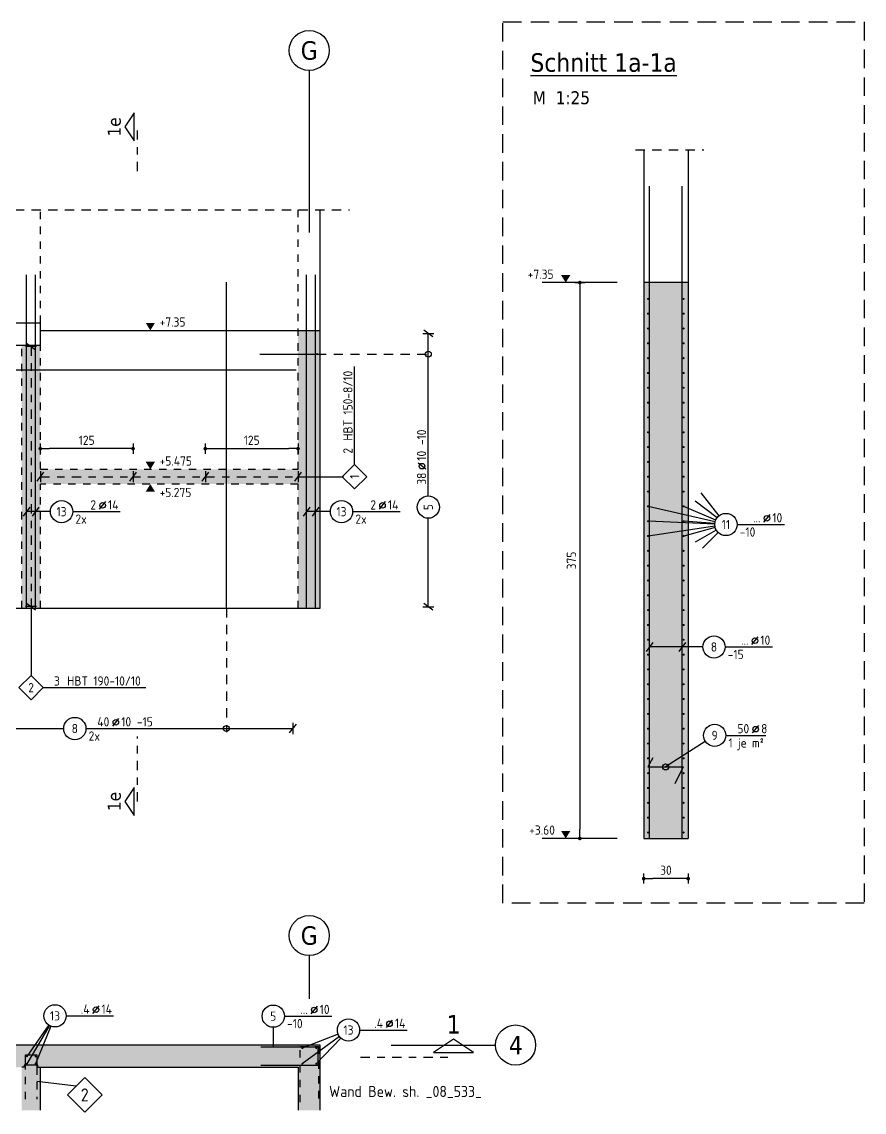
# Model space of a CAD drawing. Extents: x 40 to 135.7, y -30.7 to 24.7.
# Drawn here: x 78.27 to 89.63, y -4.63 to 10.08 of the extents above; entities that cross this region are included whole.
import ezdxf
from ezdxf.enums import TextEntityAlignment as Align

# ---------------------------------------------------------------- set-up
doc = ezdxf.new("R2010")
doc.units = 0
doc.header["$LTSCALE"] = 0.5
for name, pattern in [('AUSGEZOGEN', [1000.01, 1000, 0.01]), ('DASHDOTSMALL', [1.05, 0.5, -0.25, 0.05, -0.25]), ('HIDDEN', [0.375, 0.25, -0.125]), ('HIDDEN2', [0.187, 0.125, -0.062]), ('HIDDEN4', [0.12, 0.02, -0.1]), ('PUNKT', [0.175, 0.05, -0.125]), ('STRICHLINIE', [0.75, 0.5, -0.25]), ('STRICHPUNKT2', [0.55, 0.25, -0.125, 0.05, -0.125]), ('VERDECKT', [0.375, 0.25, -0.125])]:
    doc.linetypes.add(name, pattern=pattern)
for name, color, linetype in [('ACHSEN', 7, 'Continuous'), ('AFU', 7, 'Continuous'), ('BETON', 7, 'Continuous'), ('DETAIL', 7, 'Continuous'), ('DRUEBER', 7, 'Continuous'), ('EG', 7, 'Continuous'), ('grau_mittel', 7, 'Continuous'), ('HBT', 7, 'Continuous'), ('HILFE', 7, 'Continuous'), ('koten', 7, 'Continuous'), ('MASSE', 7, 'Continuous'), ('RND', 7, 'Continuous'), ('SCHNITTE', 7, 'Continuous'), ('SFP_Achsen', 7, 'Continuous'), ('TEXT', 7, 'Continuous')]:
    doc.layers.add(name, color=color, linetype=linetype)
doc.layers.add('NOPLOT', color=7, linetype='Continuous', plot=False)
doc.styles.add('helv', font='tahoma.ttf')
doc.styles.add('txt', font='isocp.shx')
doc.linetypes.add('AFU_50K', pattern='A,0.15,["/",Standard,S=0.2,R=0,X=-0.01,Y=-0.1],0.07,["/",Standard,S=0.2,R=0,X=-0.01,Y=-0.1],0.15', length=0.37)
doc.linetypes.add('AFU_50L', pattern='A,0.75,["/",Standard,S=0.2,R=0,X=-0.01,Y=-0.1],0.07,["/",Standard,S=0.2,R=0,X=-0.01,Y=-0.1],0.75', length=1.57)
doc.dimstyles.new('DOT_I', dxfattribs={"dimscale": 0.5, "dimtxt": 0.25, "dimasz": 0.25, "dimexe": 0.1, "dimexo": 0.3, "dimgap": 0.1, "dimtad": 1, "dimdec": 3, "dimzin": 3, "dimtxsty": 'txt', "dimblk": 'DOT', "dimblk1": 'DOT', "dimblk2": 'DOT', "dimsah": 1, "dimcen": 0.1, "dimse1": 1, "dimse2": 1, "dimazin": 0, "dimtfac": 1, "dimtdec": 4, "dimtix": 1, "dimtmove": 2, "dimatfit": 3, "dimfxl": 0, "dimtvp": 1, "dimtolj": 1, "dimtzin": 0, "dimarcsym": 0})

# ---------------------------------------------------------------- blocks, each defined once
blk = doc.blocks.new('OKRD_O')
at = {"color": 0, "linetype": 'ByBlock'}
blk.add_solid([(-0.125, 0.202), (0.125, 0.202), (0, 0)], dxfattribs=at)
at = {"color": 0, "linetype": 'ByBlock', "style": 'txt'}
blk.add_attdef('OKRD', (0.25, 0.1), '', height=0.25, dxfattribs=at)
blk = doc.blocks.new('OKRD_U')
at = {"color": 0, "linetype": 'ByBlock'}
blk.add_solid([(-0.125, -0.202), (0.125, -0.202), (0, 0)], dxfattribs=at)
at = {"color": 0, "linetype": 'ByBlock', "style": 'txt'}
blk.add_attdef('OKRD', (0.25, -0.35), '', height=0.25, dxfattribs=at)
blk = doc.blocks.new('lei_gre')
at = {"layer": 'RND', "color": 7, "linetype": 'Continuous'}
for p, q in [((-0.09, -0.12), (0.09, 0.12)), ((0, 0.15), (0, -0.15))]:
    blk.add_line(p, q, dxfattribs=at)
blk = doc.blocks.new('RND_LEI')
at = {"layer": 'RND', "color": 7, "linetype": 'Continuous'}
blk.add_line((1.022, 0.066), (1.19, 0.27), dxfattribs=at)
for centre, radius in [((0, 0), 0.3), ((1.106, 0.168), 0.075)]:
    blk.add_circle(centre, radius, dxfattribs=at)
at = {"layer": 'RND', "color": 7, "linetype": 'Continuous', "style": 'txt'}
blk.add_attdef('ANZ', text='', height=0.25, dxfattribs=at).set_placement((0.931, 0.057), align=Align.RIGHT)
for tag, p in [('DUM', (1.253, 0.057)), ('ABSTD', (1.674, 0.057)), ('POSTXT', (0.374, -0.327))]:
    blk.add_attdef(tag, p, '', height=0.25, dxfattribs=at)
blk.add_attdef('POSL', text='', height=0.25, dxfattribs=at).set_placement((0, 0), align=Align.MIDDLE)
blk = doc.blocks.new('SCHN-1')
at = {"layer": 'SCHNITTE', "color": 5, "linetype": 'Continuous'}
blk.add_lwpolyline([(0.54, 0.125), (0, 0.485), (-0.54, 0.125)], close=True, dxfattribs=at)
at = {"layer": 'SCHNITTE', "color": 6, "linetype": 'Continuous', "style": 'helv'}
blk.add_attdef('SCHN-1', text='', height=0.5, dxfattribs=at).set_placement((0, 0.635), align=Align.CENTER)
blk = doc.blocks.new('HBT_LEI')
at = {"layer": 'HBT', "color": 7, "linetype": 'Continuous'}
blk.add_lwpolyline([(-0.33, 0), (0, 0.33), (0.33, 0), (0, -0.33)], close=True, dxfattribs=at)
at = {"layer": 'HBT', "color": 7, "linetype": 'Continuous', "style": 'txt'}
blk.add_attdef('STKH', text='', height=0.25, dxfattribs=at).set_placement((0.776, 0.055), align=Align.RIGHT)
at = {"layer": 'HBT', "style": 'txt'}
for tag, p in [('ARTH', (0.973, 0.055)), ('TEXTH', (0.415, -0.309))]:
    blk.add_attdef(tag, p, '', height=0.25, dxfattribs=at)
at = {"layer": 'HBT', "color": 7, "linetype": 'Continuous', "style": 'txt'}
blk.add_attdef('POSH', text='', height=0.25, dxfattribs=at).set_placement((0, -0.126), align=Align.CENTER)
blk = doc.blocks.new('SCHN-2')
at = {"layer": 'SCHNITTE', "color": 6, "linetype": 'Continuous'}
blk.add_lwpolyline([(0.378, 0.088), (0, 0.34), (-0.378, 0.088)], close=True, dxfattribs=at)
at = {"layer": 'SCHNITTE', "color": 1, "linetype": 'DASHDOTSMALL', "style": 'helv'}
blk.add_attdef('SCHN-2', text='', height=0.35, dxfattribs=at).set_placement((0, 0.45), align=Align.CENTER)
blk = doc.blocks.new('DOT')
at = {"layer": 'MASSE', "color": 7, "linetype": 'Continuous'}
for p, q in [((0, 0), (-1, 0)), ((0, 0.54), (0, -0.54))]:
    blk.add_line(p, q, dxfattribs=at)
at = {"layer": 'MASSE', "color": 7, "linetype": 'Continuous', "const_width": 0.2}
blk.add_lwpolyline([(-0.1, 0, 1), (0.1, 0, 1)], format="xyb", close=True, dxfattribs=at)
blk = doc.blocks.new('*D41')
at = {"layer": 'DEFPOINTS', "color": 0, "linetype": 'AUSGEZOGEN', "transparency": 16777216}
for p in [(86.659, -1.478), (86.659, -1.478), (87.259, -1.478)]:
    blk.add_point(p, dxfattribs=at)
at = {"layer": 'MASSE', "color": 0, "linetype": 'AUSGEZOGEN', "lineweight": -2, "transparency": 16777216}
blk.add_line((87.134, -1.478), (86.784, -1.478), dxfattribs=at)
at = {"layer": 'MASSE', "color": 0, "linetype": 'AUSGEZOGEN', "lineweight": -2, "transparency": 16777216, "xscale": 0.125, "yscale": 0.125, "zscale": 0.125, "rotation": 180}
blk.add_blockref('DOT', (86.659, -1.478), dxfattribs=at)
at = {"layer": 'MASSE', "color": 0, "linetype": 'AUSGEZOGEN', "lineweight": -2, "transparency": 16777216, "xscale": 0.125, "yscale": 0.125, "zscale": 0.125}
blk.add_blockref('DOT', (87.259, -1.478), dxfattribs=at)
at = {"layer": 'MASSE', "color": 0, "linetype": 'AUSGEZOGEN', "transparency": 16777216, "insert": (86.959, -1.365), "char_height": 0.125, "attachment_point": 5, "style": 'txt'}
blk.add_mtext('\\A1;30', dxfattribs=at)
blk = doc.blocks.new('*D42')
at = {"layer": 'DEFPOINTS', "color": 0, "linetype": 'AUSGEZOGEN', "transparency": 16777216}
for p in [(85.798, 6.564), (85.798, -0.936), (85.798, -0.936)]:
    blk.add_point(p, dxfattribs=at)
at = {"layer": 'MASSE', "color": 0, "linetype": 'AUSGEZOGEN', "lineweight": -2, "transparency": 16777216}
blk.add_line((85.798, 6.439), (85.798, -0.811), dxfattribs=at)
at = {"layer": 'MASSE', "color": 0, "linetype": 'AUSGEZOGEN', "lineweight": -2, "transparency": 16777216, "xscale": 0.125, "yscale": 0.125, "zscale": 0.125}
for p, rotation in [((85.798, 6.564), 90), ((85.798, -0.936), 270)]:
    blk.add_blockref('DOT', p, dxfattribs=dict(at, rotation=rotation))
at = {"layer": 'MASSE', "color": 0, "linetype": 'AUSGEZOGEN', "transparency": 16777216, "insert": (85.685, 2.814), "char_height": 0.125, "attachment_point": 5, "rotation": 90, "style": 'txt'}
blk.add_mtext('\\A1;375', dxfattribs=at)
blk = doc.blocks.new('*D59')
at = {"layer": 'DEFPOINTS', "color": 0, "linetype": 'AUSGEZOGEN', "transparency": 16777216}
for p in [(78.523, 4.323), (78.523, 4.323), (79.773, 4.323)]:
    blk.add_point(p, dxfattribs=at)
at = {"layer": 'MASSE', "color": 0, "linetype": 'AUSGEZOGEN', "lineweight": -2, "transparency": 16777216}
blk.add_line((79.648, 4.323), (78.648, 4.323), dxfattribs=at)
at = {"layer": 'MASSE', "color": 0, "linetype": 'AUSGEZOGEN', "lineweight": -2, "transparency": 16777216, "xscale": 0.125, "yscale": 0.125, "zscale": 0.125, "rotation": 180}
blk.add_blockref('DOT', (78.523, 4.323), dxfattribs=at)
at = {"layer": 'MASSE', "color": 0, "linetype": 'AUSGEZOGEN', "lineweight": -2, "transparency": 16777216, "xscale": 0.125, "yscale": 0.125, "zscale": 0.125}
blk.add_blockref('DOT', (79.773, 4.323), dxfattribs=at)
at = {"layer": 'MASSE', "color": 0, "linetype": 'AUSGEZOGEN', "transparency": 16777216, "insert": (79.148, 4.436), "char_height": 0.125, "attachment_point": 5, "style": 'txt'}
blk.add_mtext('\\A1;125', dxfattribs=at)
blk = doc.blocks.new('*D60')
at = {"layer": 'DEFPOINTS', "color": 0, "linetype": 'AUSGEZOGEN', "transparency": 16777216}
for p in [(80.748, 4.323), (81.998, 4.323), (81.998, 4.323)]:
    blk.add_point(p, dxfattribs=at)
at = {"layer": 'MASSE', "color": 0, "linetype": 'AUSGEZOGEN', "lineweight": -2, "transparency": 16777216}
blk.add_line((80.873, 4.323), (81.873, 4.323), dxfattribs=at)
at = {"layer": 'MASSE', "color": 0, "linetype": 'AUSGEZOGEN', "lineweight": -2, "transparency": 16777216, "xscale": 0.125, "yscale": 0.125, "zscale": 0.125, "rotation": 180}
blk.add_blockref('DOT', (80.748, 4.323), dxfattribs=at)
at = {"layer": 'MASSE', "color": 0, "linetype": 'AUSGEZOGEN', "lineweight": -2, "transparency": 16777216, "xscale": 0.125, "yscale": 0.125, "zscale": 0.125}
blk.add_blockref('DOT', (81.998, 4.323), dxfattribs=at)
at = {"layer": 'MASSE', "color": 0, "linetype": 'AUSGEZOGEN', "transparency": 16777216, "insert": (81.373, 4.436), "char_height": 0.125, "attachment_point": 5, "style": 'txt'}
blk.add_mtext('\\A1;125', dxfattribs=at)

msp = doc.modelspace()

# ---------------------------------------------------------------- hatches: boundary and pattern name
at = {"layer": 'EG', "linetype": 'AUSGEZOGEN'}
h = msp.add_hatch(dxfattribs=at)
h.set_pattern_fill('DOTS', scale=0.8, double=1)
h.set_pattern_definition([(0, (-35.286567, 336.182984), (0.025, 0.05), [0, -0.05])])
h.paths.add_polyline_path([(53.5484, -4.0236), (53.5484, -3.7236), (53.2484, -3.7236), (53.2484, -4.0236)])
h.paths.add_polyline_path([(60.7484, -3.7236), (60.7484, -4.0236), (61.0484, -4.0236), (61.0484, -3.7236)])
h.paths.add_polyline_path([(68.5484, -4.0236), (68.5484, -3.7236), (68.2484, -3.7236), (68.2484, -4.0236)])
h.paths.add_polyline_path([(43.3734, -4.6035), (43.5334, -4.6035), (43.5334, -4.0236), (47.0234, -4.0236), (47.0234, -4.6035), (47.2734, -4.6035), (47.2734, -4.0236), (49.5234, -4.0236), (49.5234, -4.6035), (49.7734, -4.6035), (49.7734, -3.7236), (43.3734, -3.7236)])
h.paths.add_polyline_path([(81.9984, -4.6035), (82.2984, -4.6035), (82.2984, -3.7236), (75.7734, -3.7236), (75.7734, -4.6035), (76.0234, -4.6035), (76.0234, -4.0236), (78.2734, -4.0236), (78.2734, -4.6035), (78.5234, -4.6035), (78.5234, -4.0236), (81.9984, -4.0236)])

# ---------------------------------------------------------------- linework, layer by layer
at = {"layer": 'ACHSEN', "color": 140, "linetype": 'AUSGEZOGEN'}
for p, q in [((82.1484, 9.4248), (82.1484, 7.238)), ((82.1484, -2.5174), (82.1484, -3.0993)), ((83.252, -3.7236), (84.6611, -3.7236))]:
    msp.add_line(p, q, dxfattribs=at)
at = {"layer": 'AFU', "color": 8, "linetype": 'AFU_50K'}
for p, q in [((87.2588, 6.5641), (86.6588, 6.5641)), ((78.5234, 5.9194), (78.5234, 6.0194)), ((78.5234, 5.7194), (78.5234, 5.9194)), ((86.6588, -0.9359), (87.2588, -0.9359))]:
    msp.add_line(p, q, dxfattribs=at)
at = {"layer": 'AFU', "color": 8, "linetype": 'AFU_50L'}
for p, q in [((47.0234, 6.0194), (78.5234, 6.0194)), ((78.5234, 5.9194), (82.2984, 5.9194)), ((47.0234, 5.7194), (78.5234, 5.7194)), ((76.0234, 2.1694), (82.2984, 2.1694))]:
    msp.add_line(p, q, dxfattribs=at)
at = {"layer": 'BETON', "color": 6, "linetype": 'AUSGEZOGEN'}
for p, q in [((86.6588, 8.3531), (86.6588, -0.9359)), ((87.2588, 8.3531), (87.2588, 6.5641)), ((82.2984, 2.1694), (82.2984, 7.5439)), ((87.2588, 6.5641), (87.2588, -0.9359))]:
    msp.add_line(p, q, dxfattribs=at)
at = {"layer": 'BETON', "color": 6, "linetype": 'AUSGEZOGEN', "lineweight": -2}
for points in [[(82.2984, -4.6035), (82.2984, -3.7236), (75.7734, -3.7236), (75.7734, -4.6035)], [(78.5234, -4.6035), (78.5234, -4.0236), (81.9984, -4.0236), (81.9984, -4.6035)]]:
    msp.add_lwpolyline(points, dxfattribs=at)
at = {"layer": 'DETAIL', "color": 102, "linetype": 'STRICHLINIE'}
msp.add_lwpolyline([(89.6322, 10.0825), (89.6322, -1.8091), (84.7608, -1.8091), (84.7608, 10.0825)], close=True, dxfattribs=at)
at = {"layer": 'DRUEBER', "color": 7, "linetype": 'PUNKT'}
for p, q in [((78.5234, 6.0194), (78.5234, 7.5439)), ((81.9984, 4.0444), (81.9984, 7.5439)), ((78.2734, 2.1694), (78.2734, 5.7194)), ((78.5234, 4.0444), (78.5234, 5.7194)), ((78.5234, 4.0444), (81.9984, 4.0444)), ((78.5234, 2.1694), (78.5234, 3.8444)), ((81.9984, 3.8444), (78.5234, 3.8444)), ((81.9984, 2.1694), (81.9984, 3.8444))]:
    msp.add_line(p, q, dxfattribs=at)
at = {"layer": 'DRUEBER', "color": 7, "linetype": 'PUNKT', "lineweight": -2}
for points in [[(82.2984, -3.7236), (75.7734, -3.7236), (75.7734, -4.6035)], [(82.2984, -4.6035), (82.2984, -3.7236)], [(78.5234, -4.6035), (78.5234, -4.0236), (81.9984, -4.0236), (81.9984, -4.6035)]]:
    msp.add_lwpolyline(points, dxfattribs=at)
at = {"layer": 'grau_mittel', "color": 61, "linetype": 'AUSGEZOGEN'}
for points in [[(86.6588, 6.5641), (87.2588, 6.5641), (86.6588, -0.9359), (87.2588, -0.9359)], [(81.9984, 5.9194), (82.2984, 5.9194), (81.9984, 2.1694), (82.2984, 2.1694)], [(78.2734, 5.7194), (78.5234, 5.7194), (78.2734, 2.1694), (78.5234, 2.1694)], [(78.5234, 4.0444), (78.5234, 3.8444), (81.9984, 4.0444), (81.9984, 3.8444)], [(75.7734, -3.7236), (82.2984, -3.7236), (75.7734, -4.0236), (82.2984, -4.0236)]]:
    msp.add_solid(points, dxfattribs=at)
at = {"layer": 'HBT', "color": 6, "linetype": 'STRICHPUNKT2'}
for p, q in [((78.3984, 5.7001), (78.3984, 2.1953)), ((78.5234, 3.9444), (79.7734, 3.9444)), ((80.7484, 3.9444), (81.9984, 3.9444))]:
    msp.add_line(p, q, dxfattribs=at)
at = {"layer": 'HBT', "color": 7, "linetype": 'AUSGEZOGEN'}
for p, q in [((82.7603, 4.1094), (82.7603, 5.4333)), ((81.9984, 3.9444), (82.6103, 3.9444)), ((78.3984, 2.1953), (78.3984, 1.2484)), ((78.5634, 1.0984), (79.9451, 1.0984))]:
    msp.add_line(p, q, dxfattribs=at)
at = {"layer": 'HBT', "color": 7, "linetype": 'HIDDEN4'}
msp.add_line((79.7734, 3.9444), (80.7484, 3.9444), dxfattribs=at)
at = {"layer": 'HBT', "color": 102, "linetype": 'AUSGEZOGEN'}
for p, q in [((78.3054, -4.0236), (78.2734, -4.0236)), ((78.4914, -4.0236), (78.5234, -4.0236))]:
    msp.add_line(p, q, dxfattribs=at)
at = {"layer": 'HBT', "color": 1, "linetype": 'AUSGEZOGEN'}
msp.add_lwpolyline([(78.3214, -3.9936), (78.3214, -3.8536), (78.4754, -3.8536), (78.4754, -3.9936)], dxfattribs=at)
msp.add_lwpolyline([(78.3214, -3.9936), (78.3214, -3.8536), (78.4754, -3.8536), (78.4754, -3.9936)], dxfattribs=at)
at = {"layer": 'HBT', "color": 102, "linetype": 'AUSGEZOGEN'}
msp.add_lwpolyline([(78.4914, -4.0236), (78.4914, -3.9936), (78.3054, -3.9936), (78.3054, -4.0236)], dxfattribs=at)
at = {"layer": 'HBT', "color": 1, "linetype": 'HIDDEN2'}
for points in [[(78.3214, -4.4536), (78.3214, -4.0236), (78.3214, -3.9936)], [(78.4754, -3.9936), (78.4754, -4.0236), (78.4754, -4.4536)]]:
    msp.add_lwpolyline(points, dxfattribs=at)
at = {"layer": 'HBT', "color": 1, "linetype": 'Continuous'}
msp.add_lwpolyline([(78.8886, -4.3964), (79.1219, -4.1631), (79.3553, -4.3964), (79.1219, -4.6298)], close=True, dxfattribs=at)
at = {"layer": 'HILFE', "color": 102, "linetype": 'HIDDEN'}
for p, q in [((86.5496, 8.3531), (87.471, 8.3531)), ((75.4783, 7.5439), (82.6921, 7.5439))]:
    msp.add_line(p, q, dxfattribs=at)
at = {"layer": 'HILFE', "color": 102, "linetype": 'AUSGEZOGEN'}
msp.add_line((79.0052, -4.2798), (78.4754, -4.2151), dxfattribs=at)
at = {"layer": 'koten', "color": 7, "linetype": 'AUSGEZOGEN'}
for p, q in [((86.3026, 6.5641), (85.2909, 6.5641)), ((86.3026, -0.9359), (85.2909, -0.9359)), ((86.3026, -0.9359), (85.2909, -0.9359))]:
    msp.add_line(p, q, dxfattribs=at)
at = {"layer": 'NOPLOT', "color": 191, "linetype": 'AUSGEZOGEN'}
msp.add_line((86.7288, -0.9359), (86.7568, -0.9359), dxfattribs=at)
at = {"layer": 'RND', "color": 7, "linetype": 'AUSGEZOGEN'}
for p, q in [((83.7544, 3.6844), (83.7544, 5.8748)), ((78.9592, 3.4736), (79.5992, 3.4736)), ((82.7342, 3.4736), (83.3742, 3.4736)), ((83.7544, 2.1878), (83.7544, 3.3844)), ((87.9177, 3.2997), (88.5577, 3.2997)), ((87.7562, 1.6476), (88.3962, 1.6476)), ((76.0676, 0.5466), (78.8377, 0.5466)), ((79.1377, 0.5466), (81.9301, 0.5466)), ((87.7658, 0.454), (88.3058, 0.454)), ((78.8712, -3.3301), (79.5112, -3.3301)), ((81.8136, -3.3337), (82.4536, -3.3337)), ((82.8286, -3.5215), (83.4686, -3.5215))]:
    msp.add_line(p, q, dxfattribs=at)
at = {"layer": 'RND', "color": 102, "linetype": 'VERDECKT'}
for p, q in [((82.254, 5.5984), (83.8044, 5.5984)), ((81.032, 2.1694), (81.032, 0.4966))]:
    msp.add_line(p, q, dxfattribs=at)
at = {"layer": 'RND', "color": 102, "linetype": 'AUSGEZOGEN'}
for p, q in [((87.6758, 3.4182), (87.4358, 3.7276)), ((87.6216, 3.3337), (86.7174, 3.5443)), ((87.6299, 3.3589), (87.1981, 3.5443)), ((87.6485, 3.3907), (87.354, 3.6152)), ((78.6592, 3.4736), (78.3383, 3.4736)), ((82.4342, 3.4736), (82.1133, 3.4736)), ((87.6194, 3.2778), (86.7174, 3.1443)), ((87.6179, 3.3061), (86.7244, 3.3443)), ((87.6182, 3.3114), (87.1981, 3.3443)), ((87.623, 3.2602), (87.1981, 3.1443)), ((87.6375, 3.2253), (87.354, 3.0635)), ((87.6623, 3.193), (87.4537, 2.9817)), ((87.4562, 1.6476), (86.7388, 1.6476)), ((87.4897, 0.3728), (86.955, 0.0286)), ((78.6356, -3.4533), (78.3408, -3.8777)), ((78.645, -3.4593), (78.3408, -3.9757)), ((78.6644, -3.469), (78.4574, -3.9757)), ((81.6636, -3.4837), (81.6636, -3.7486)), ((82.539, -3.5764), (82.0553, -3.7668)), ((82.5574, -3.6098), (82.0553, -3.9757)), ((82.5748, -3.6298), (82.2431, -3.9757))]:
    msp.add_line(p, q, dxfattribs=at)
at = {"layer": 'RND', "color": 1, "linetype": 'AUSGEZOGEN'}
for points in [[(86.7388, -0.9359), (86.7388, 7.8641)], [(87.1788, -0.9359), (87.1788, 7.8641)], [(78.3383, 2.1694), (78.3383, 6.6694)], [(78.4577, 2.1694), (78.4577, 6.6694)], [(82.1133, 2.1694), (82.1133, 6.6694)], [(82.2327, 2.1694), (82.2327, 6.6694)], [(81.032, 2.1694), (81.032, 6.5694)], [(81.484, 5.5984), (82.254, 5.5984)], [(76.0234, 5.3871), (81.9734, 5.3871)], [(86.7837, 0.1501), (86.7163, 0.0286), (87.1936, 0.0286), (87.0812, -0.1986)], [(81.4953, -3.7486), (82.2653, -3.7486), (82.2653, -3.9986), (81.4953, -3.9986)]]:
    msp.add_lwpolyline(points, dxfattribs=at)
at = {"layer": 'RND', "color": 7, "linetype": 'AUSGEZOGEN'}
for points, const_width in [([(86.7104, 6.3443, 1), (86.7244, 6.3443, 1)], 0.014), ([(87.2051, 6.3443, -1), (87.1911, 6.3443, -1)], 0.014), ([(86.7104, 6.1443, 1), (86.7244, 6.1443, 1)], 0.014), ([(87.2051, 6.1443, -1), (87.1911, 6.1443, -1)], 0.014), ([(86.7104, 5.9443, 1), (86.7244, 5.9443, 1)], 0.014), ([(87.2051, 5.9443, -1), (87.1911, 5.9443, -1)], 0.014), ([(86.7104, 5.7443, 1), (86.7244, 5.7443, 1)], 0.014), ([(87.2051, 5.7443, -1), (87.1911, 5.7443, -1)], 0.014), ([(82.254, 5.5914, -1), (82.254, 5.6054, -1)], 0.014), ([(86.7104, 5.5443, 1), (86.7244, 5.5443, 1)], 0.014), ([(87.2051, 5.5443, -1), (87.1911, 5.5443, -1)], 0.014), ([(86.7104, 5.3443, 1), (86.7244, 5.3443, 1)], 0.014), ([(87.2051, 5.3443, -1), (87.1911, 5.3443, -1)], 0.014), ([(86.7104, 5.1443, 1), (86.7244, 5.1443, 1)], 0.014), ([(87.2051, 5.1443, -1), (87.1911, 5.1443, -1)], 0.014), ([(86.7104, 4.9443, 1), (86.7244, 4.9443, 1)], 0.014), ([(87.2051, 4.9443, -1), (87.1911, 4.9443, -1)], 0.014), ([(86.7104, 4.7443, 1), (86.7244, 4.7443, 1)], 0.014), ([(87.2051, 4.7443, -1), (87.1911, 4.7443, -1)], 0.014), ([(86.7104, 4.5443, 1), (86.7244, 4.5443, 1)], 0.014), ([(87.2051, 4.5443, -1), (87.1911, 4.5443, -1)], 0.014), ([(86.7104, 4.3443, 1), (86.7244, 4.3443, 1)], 0.014), ([(87.2051, 4.3443, -1), (87.1911, 4.3443, -1)], 0.014), ([(86.7104, 4.1443, 1), (86.7244, 4.1443, 1)], 0.014), ([(87.2051, 4.1443, -1), (87.1911, 4.1443, -1)], 0.014), ([(86.7104, 3.9443, 1), (86.7244, 3.9443, 1)], 0.014), ([(87.2051, 3.9443, -1), (87.1911, 3.9443, -1)], 0.014), ([(86.7104, 3.7443, 1), (86.7244, 3.7443, 1)], 0.014), ([(87.2051, 3.7443, -1), (87.1911, 3.7443, -1)], 0.014), ([(86.7104, 3.5443, 1), (86.7244, 3.5443, 1)], 0.014), ([(87.2051, 3.5443, -1), (87.1911, 3.5443, -1)], 0.014), ([(86.7104, 3.3443, 1), (86.7244, 3.3443, 1)], 0.014), ([(87.2051, 3.3443, -1), (87.1911, 3.3443, -1)], 0.014), ([(86.7104, 3.1443, 1), (86.7244, 3.1443, 1)], 0.014), ([(87.2051, 3.1443, -1), (87.1911, 3.1443, -1)], 0.014), ([(86.7104, 2.9443, 1), (86.7244, 2.9443, 1)], 0.014), ([(87.2051, 2.9443, -1), (87.1911, 2.9443, -1)], 0.014), ([(86.7104, 2.7443, 1), (86.7244, 2.7443, 1)], 0.014), ([(87.2051, 2.7443, -1), (87.1911, 2.7443, -1)], 0.014), ([(86.7104, 2.5443, 1), (86.7244, 2.5443, 1)], 0.014), ([(87.2051, 2.5443, -1), (87.1911, 2.5443, -1)], 0.014), ([(86.7104, 2.3443, 1), (86.7244, 2.3443, 1)], 0.014), ([(87.2051, 2.3443, -1), (87.1911, 2.3443, -1)], 0.014), ([(86.7104, 2.1443, 1), (86.7244, 2.1443, 1)], 0.014), ([(87.2051, 2.1443, -1), (87.1911, 2.1443, -1)], 0.014), ([(86.7104, 1.9443, 1), (86.7244, 1.9443, 1)], 0.014), ([(87.2051, 1.9443, -1), (87.1911, 1.9443, -1)], 0.014), ([(86.7104, 1.7443, 1), (86.7244, 1.7443, 1)], 0.014), ([(87.2051, 1.7443, -1), (87.1911, 1.7443, -1)], 0.014), ([(86.7104, 1.5443, 1), (86.7244, 1.5443, 1)], 0.014), ([(87.2051, 1.5443, -1), (87.1911, 1.5443, -1)], 0.014), ([(86.7104, 1.3443, 1), (86.7244, 1.3443, 1)], 0.014), ([(87.2051, 1.3443, -1), (87.1911, 1.3443, -1)], 0.014), ([(86.7104, 1.1443, 1), (86.7244, 1.1443, 1)], 0.014), ([(87.2051, 1.1443, -1), (87.1911, 1.1443, -1)], 0.014), ([(86.7104, 0.9443, 1), (86.7244, 0.9443, 1)], 0.014), ([(87.2051, 0.9443, -1), (87.1911, 0.9443, -1)], 0.014), ([(86.7104, 0.7443, 1), (86.7244, 0.7443, 1)], 0.014), ([(87.2051, 0.7443, -1), (87.1911, 0.7443, -1)], 0.014), ([(86.7104, 0.5443, 1), (86.7244, 0.5443, 1)], 0.014), ([(87.2051, 0.5443, -1), (87.1911, 0.5443, -1)], 0.014), ([(86.7104, 0.3443, 1), (86.7244, 0.3443, 1)], 0.014), ([(87.2051, 0.3443, -1), (87.1911, 0.3443, -1)], 0.014), ([(86.7104, 0.1443, 1), (86.7244, 0.1443, 1)], 0.014), ([(87.2051, 0.1443, -1), (87.1911, 0.1443, -1)], 0.014), ([(86.7104, -0.0557, 1), (86.7244, -0.0557, 1)], 0.014), ([(87.2051, -0.0557, -1), (87.1911, -0.0557, -1)], 0.014), ([(86.7104, -0.2557, 1), (86.7244, -0.2557, 1)], 0.014), ([(87.2051, -0.2557, -1), (87.1911, -0.2557, -1)], 0.014), ([(86.7104, -0.4557, 1), (86.7244, -0.4557, 1)], 0.014), ([(87.2051, -0.4557, -1), (87.1911, -0.4557, -1)], 0.014), ([(86.7104, -0.6557, 1), (86.7244, -0.6557, 1)], 0.014), ([(87.2051, -0.6557, -1), (87.1911, -0.6557, -1)], 0.014), ([(86.7104, -0.8557, 1), (86.7244, -0.8557, 1)], 0.014), ([(87.2051, -0.8557, -1), (87.1911, -0.8557, -1)], 0.014), ([(82.0491, -3.7668, 1), (82.0616, -3.7668, 1)], 0.0125), ([(82.2368, -3.7668, 1), (82.2493, -3.7668, 1)], 0.0125), ([(78.3346, -3.8777, 1), (78.3471, -3.8777, 1)], 0.0125), ([(78.3346, -3.9757, 1), (78.3471, -3.9757, 1)], 0.0125), ([(78.4512, -3.8777, 1), (78.4637, -3.8777, 1)], 0.0125), ([(78.4512, -3.9757, 1), (78.4637, -3.9757, 1)], 0.0125), ([(82.0491, -3.9757, 1), (82.0616, -3.9757, 1)], 0.0125), ([(82.2368, -3.9757, 1), (82.2493, -3.9757, 1)], 0.0125)]:
    msp.add_lwpolyline(points, format="xyb", close=True, dxfattribs=dict(at, const_width=const_width))
at = {"layer": 'RND', "color": 1, "linetype": 'HIDDEN2'}
msp.add_lwpolyline([(82.0251, -4.4936), (82.0251, -3.7436), (82.2751, -3.7436), (82.2751, -4.4936)], dxfattribs=at)
at = {"layer": 'RND', "color": 7, "linetype": 'AUSGEZOGEN'}
for centre in [(83.7544, 5.5984), (81.032, 0.5466), (86.955, 0.0286)]:
    msp.add_circle(centre, 0.04, dxfattribs=at)
at = {"layer": 'SCHNITTE', "color": 6, "linetype": 'STRICHPUNKT2'}
for p, q in [((79.8323, 8.0678), (79.8323, 8.664)), ((79.8323, -0.4381), (79.8323, 0.4411))]:
    msp.add_line(p, q, dxfattribs=at)
at = {"layer": 'SCHNITTE', "color": 5, "linetype": 'STRICHPUNKT2'}
msp.add_line((82.8416, -3.8868), (84.0961, -3.8868), dxfattribs=at)
at = {"layer": 'SFP_Achsen', "color": 7, "linetype": 'AUSGEZOGEN'}
for centre in [(82.1484, 9.6953), (82.1484, -2.247), (84.9316, -3.7236)]:
    msp.add_circle(centre, 0.2705, dxfattribs=at)

# ---------------------------------------------------------------- block references
at = {"layer": 'HBT', "color": 6, "linetype": 'STRICHPUNKT2', "xscale": 0.5, "yscale": 0.5, "zscale": 0.5, "rotation": 269.9999999999991}
for p in [(78.3984, 5.7001), (78.3984, 2.1953)]:
    msp.add_blockref('lei_gre', p, dxfattribs=at)
at = {"layer": 'HBT', "color": 7, "linetype": 'AUSGEZOGEN', "xscale": 0.5, "yscale": 0.5, "zscale": 0.5, "rotation": 90}
msp.add_blockref('HBT_LEI', (82.7603, 3.9444), dxfattribs=at).add_auto_attribs({'POSH': '1', 'STKH': '2', 'ARTH': 'HBT 150-8/10'})
at = {"layer": 'HBT', "color": 6, "linetype": 'STRICHPUNKT2', "xscale": 0.5, "yscale": 0.5, "zscale": 0.5}
for p in [(78.5234, 3.9444), (79.7734, 3.9444), (80.7484, 3.9444), (81.9984, 3.9444)]:
    msp.add_blockref('lei_gre', p, dxfattribs=at)
at = {"layer": 'HBT', "color": 7, "linetype": 'AUSGEZOGEN', "xscale": 0.5, "yscale": 0.5, "zscale": 0.5}
msp.add_blockref('HBT_LEI', (78.3984, 1.0984), dxfattribs=at).add_auto_attribs({'POSH': '2', 'STKH': '3', 'ARTH': 'HBT 190-10/10'})
at = {"layer": 'koten', "color": 7, "linetype": 'AUSGEZOGEN'}
ref = msp.add_blockref('OKRD_O', (85.6075, 6.5641), dxfattribs=dict(at, xscale=-0.5, yscale=0.5, zscale=0.5))
ref.add_attrib('OKRD', '+7.35', (85.0949, 6.6141), dxfattribs={"layer": '0', "color": 0, "linetype": 'ByBlock', "height": 0.125, "style": 'txt'})
at = {"layer": 'koten', "color": 7, "linetype": 'AUSGEZOGEN', "xscale": 0.5, "yscale": 0.5, "zscale": 0.5}
for name, p, values in [('OKRD_O', (80.0063, 5.9194), {'OKRD': '+7.35'}), ('OKRD_O', (80.0063, 4.0444), {'OKRD': '+5.475'}), ('OKRD_U', (80.0063, 3.8444), {'OKRD': '+5.275'})]:
    msp.add_blockref(name, p, dxfattribs=at).add_auto_attribs(values)
at = {"layer": 'koten', "color": 7, "linetype": 'AUSGEZOGEN'}
ref = msp.add_blockref('OKRD_O', (85.6075, -0.9359), dxfattribs=dict(at, xscale=-0.5, yscale=0.5, zscale=0.5))
ref.add_attrib('OKRD', '+3.60', (85.1149, -0.8859), dxfattribs={"layer": '0', "color": 0, "linetype": 'ByBlock', "height": 0.125, "style": 'txt'})
at = {"layer": 'RND', "color": 7, "linetype": 'AUSGEZOGEN', "xscale": 0.5, "yscale": 0.5, "zscale": 0.5, "rotation": 90}
for p in [(83.7544, 5.8748), (83.7544, 2.1878)]:
    msp.add_blockref('lei_gre', p, dxfattribs=at)
msp.add_blockref('RND_LEI', (83.7544, 3.5344), dxfattribs=at).add_auto_attribs({'POSL': '5', 'DUM': '10', 'ANZ': '38', 'ABSTD': '-10'})
at = {"layer": 'RND', "color": 102, "linetype": 'AUSGEZOGEN', "xscale": 0.5, "yscale": 0.5, "zscale": 0.5, "rotation": 180}
for p in [(78.3383, 3.4736), (78.4577, 3.4736), (82.1133, 3.4736), (82.2327, 3.4736), (86.7388, 1.6476), (87.1788, 1.6476)]:
    msp.add_blockref('lei_gre', p, dxfattribs=at)
at = {"layer": 'RND', "color": 7, "linetype": 'AUSGEZOGEN', "xscale": 0.5, "yscale": 0.5, "zscale": 0.5}
for p, values in [((78.8092, 3.4736), {'POSL': '13', 'DUM': '14', 'ANZ': '2', 'POSTXT': '2x'}), ((82.5842, 3.4736), {'POSL': '13', 'DUM': '14', 'ANZ': '2', 'POSTXT': '2x'}), ((87.7677, 3.2997), {'POSL': '11', 'DUM': '10', 'ANZ': '...', 'POSTXT': '-10'}), ((87.6062, 1.6476), {'POSL': '8', 'DUM': '10', 'ANZ': '...', 'POSTXT': '-15'}), ((78.9877, 0.5466), {'POSL': '8', 'DUM': '10', 'ANZ': '40', 'ABSTD': '-15', 'POSTXT': '2x'}), ((87.6158, 0.454), {'POSL': '9', 'DUM': '8', 'ANZ': '50', 'POSTXT': '1 je m²'}), ((78.7212, -3.3301), {'POSL': '13', 'DUM': '14', 'ANZ': '.4'}), ((81.6636, -3.3337), {'POSL': '5', 'DUM': '10', 'ANZ': '...', 'POSTXT': '-10'}), ((82.6786, -3.5215), {'POSL': '13', 'DUM': '14', 'ANZ': '.4'})]:
    msp.add_blockref('RND_LEI', p, dxfattribs=at).add_auto_attribs(values)
msp.add_blockref('lei_gre', (81.9301, 0.5466), dxfattribs=at)
at = {"layer": 'SCHNITTE', "color": 6, "linetype": 'STRICHPUNKT2', "xscale": 0.5, "yscale": 0.5, "zscale": 0.5, "rotation": 90}
for p in [(79.8323, 8.664), (79.8323, -0.4381)]:
    msp.add_blockref('SCHN-2', p, dxfattribs=at).add_auto_attribs({'SCHN-2': '1e'})
at = {"layer": 'SCHNITTE', "color": 5, "linetype": 'STRICHPUNKT2', "xscale": 0.5, "yscale": 0.5, "zscale": 0.5}
msp.add_blockref('SCHN-1', (84.0961, -3.8868), dxfattribs=at).add_auto_attribs({'SCHN-1': '1'})

# ---------------------------------------------------------------- texts
at = {"layer": 'HBT', "color": 1, "linetype": 'Continuous', "style": 'txt'}
msp.add_attdef('2', text='?', height=0.175, dxfattribs=at).set_placement((79.1219, -4.4844), align=Align.CENTER)
at = {"layer": 'SFP_Achsen', "color": 6, "linetype": 'AUSGEZOGEN', "style": 'helv'}
for s, p in [('G', (82.0343, 9.5709)), ('G', (82.0343, -2.3713)), ('4', (84.841, -3.8498))]:
    msp.add_text(s, height=0.25, dxfattribs=at).set_placement(p)
at = {"layer": 'TEXT', "color": 6, "linetype": 'AUSGEZOGEN', "style": 'helv'}
msp.add_text('%%USchnitt 1a-1a', height=0.25, dxfattribs=at).set_placement((85.132, 9.4084))
at = {"layer": 'TEXT', "color": 1, "linetype": 'AUSGEZOGEN'}
for s, height, style, p in [('M  1:25', 0.175, 'helv', (85.1627, 8.9709)), ('Wand Bew. sh. _08_533_', 0.15, 'txt', (82.4164, -4.4248))]:
    msp.add_text(s, height=height, dxfattribs=dict(at, style=style)).set_placement(p)

# ---------------------------------------------------------------- dimensions: what is measured, and where the dimension line sits
at = {"layer": 'MASSE', "color": 7, "linetype": 'AUSGEZOGEN'}
dim = msp.add_linear_dim(base=(85.7977, -0.9359), p1=(85.7977, 6.5641), p2=(85.7977, -0.9359), angle=90, dimstyle='DOT_I', override={"dimdec": 0, "dimlfac": 50}, dxfattribs=at)
dim.commit()
dim.dimension.update_dxf_attribs({"geometry": '*D42', "text_midpoint": (85.6852, 2.8141)})
for base, p1, p2, override, picture, middle in [((78.5234, 4.3231), (79.7734, 4.3231), (78.5234, 4.3231), {"dimdec": 0, "dimlfac": 100}, '*D59', (79.1484, 4.4356)), ((81.9984, 4.3231), (80.7484, 4.3231), (81.9984, 4.3231), {"dimdec": 0, "dimlfac": 100}, '*D60', (81.3734, 4.4356)), ((86.6588, -1.4777), (87.2588, -1.4777), (86.6588, -1.4777), {"dimdec": 0, "dimlfac": 50}, '*D41', (86.9588, -1.3652))]:
    dim = msp.add_linear_dim(base=base, p1=p1, p2=p2, dimstyle='DOT_I', override=override, dxfattribs=at)
    dim.commit()
    dim.dimension.update_dxf_attribs({"geometry": picture, "text_midpoint": middle})

doc.saveas('drawing.dxf')
